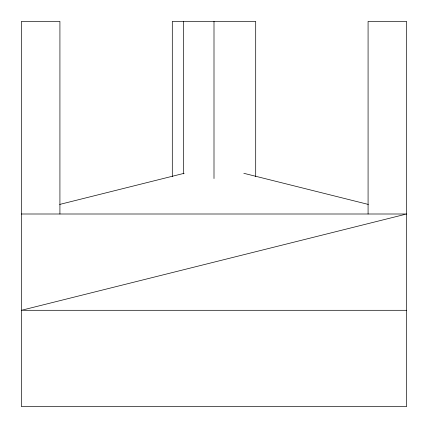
<?xml version="1.0" encoding="UTF-8"?>
<svg xmlns="http://www.w3.org/2000/svg" width="428" height="428" viewBox="0 0 428 428"><rect width="100%" height="100%" fill="white"/><g stroke="black" fill="none" stroke-linecap="round" stroke-linejoin="round"><path stroke-width="0.64" d="M59.663 204.434L184.168 173.308M21.4 214L406.6 214L21.4 310.3L406.6 310.3M243.832 173.308L368.337 204.434M368.08 214L368.08 21.4L406.6 21.4L406.6 406.6L21.4 406.6L21.4 21.4L59.92 21.4L59.92 214M255.698 176.55L255.698 21.4L172.302 21.4L172.302 176.55M214 21.4L214 178.556M183.473 21.4L183.473 173.875"/></g></svg>
